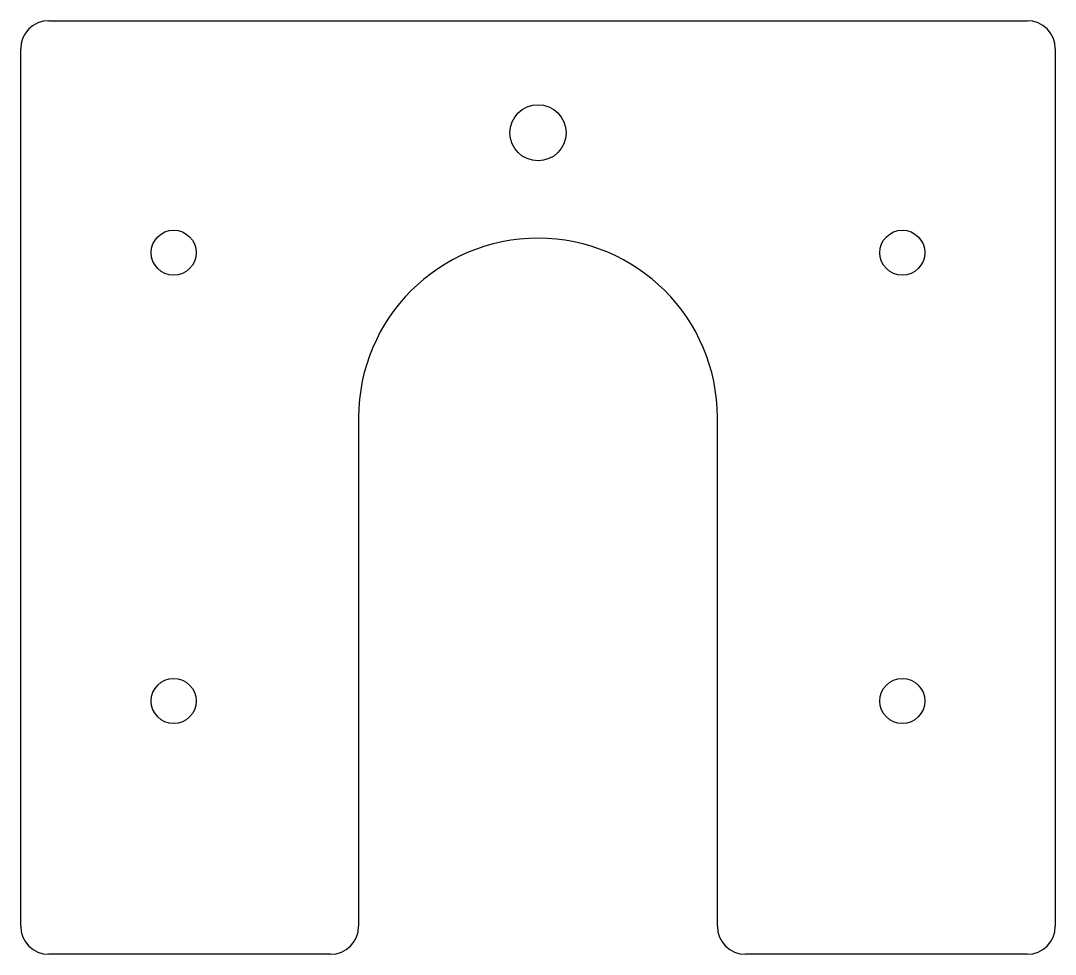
# Model space of a CAD drawing. Header units: inches. Extents: x -2.31 to 2.31, y -3.67 to 0.5.
import ezdxf

# ---------------------------------------------------------------- set-up
doc = ezdxf.new("R2010")
doc.units = ezdxf.units.IN
doc.header["$MEASUREMENT"] = 0

msp = doc.modelspace()

# ---------------------------------------------------------------- linework, layer by layer
at = {"linetype": 'Continuous', "lineweight": 25}
for p, q in [((-2.1825, 0.5), (2.1825, 0.5)), ((-2.3075, -3.54), (-2.3075, 0.375)), ((2.3075, 0.375), (2.3075, -3.54)), ((-0.8, -1.27), (-0.8, -3.54)), ((0.8, -3.54), (0.8, -1.27)), ((-0.925, -3.665), (-2.1825, -3.665)), ((2.1825, -3.665), (0.925, -3.665))]:
    msp.add_line(p, q, dxfattribs=at)
for centre, radius in [((0, 0), 0.125), ((-1.625, -0.535), 0.1005), ((1.625, -0.535), 0.1005), ((-1.625, -2.535), 0.1005), ((1.625, -2.535), 0.1005)]:
    msp.add_circle(centre, radius, dxfattribs=at)
for centre, radius, start, end in [((-2.1825, 0.375), 0.125, 90, 180), ((2.1825, 0.375), 0.125, 0, 90), ((0, -1.27), 0.8, 0, 180), ((-2.1825, -3.54), 0.125, 180, 270), ((-0.925, -3.54), 0.125, 270, 0), ((0.925, -3.54), 0.125, 180, 270), ((2.1825, -3.54), 0.125, 270, 0)]:
    msp.add_arc(centre, radius, start, end, dxfattribs=at)

doc.saveas('drawing.dxf')
